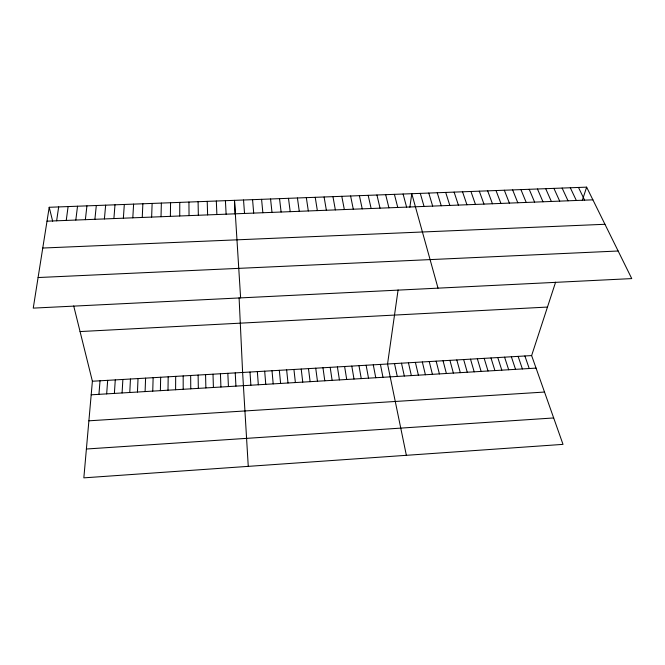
<?xml version="1.0" encoding="UTF-8"?>
<svg xmlns="http://www.w3.org/2000/svg" width="665" height="665" viewBox="0 0 665 665"><rect width="100%" height="100%" fill="white"/><g stroke="black" fill="none" stroke-linecap="round" stroke-linejoin="round"><path stroke-width="1" d="M179.725 215.984L179.766 202.384M175.602 389.748L175.685 376.373M170.381 216.349L170.572 202.734M167.996 390.205L168.187 376.814M160.381 390.663L160.664 377.255M161.021 216.715L161.362 203.074M152.75 391.12L153.133 377.687M145.103 391.577L145.593 378.136M151.637 217.089L152.127 203.424M137.447 392.034L138.029 378.576M142.235 217.455L142.875 203.764M129.775 392.5L130.456 379.017M132.809 217.821L133.607 204.113M122.086 392.957L122.875 379.457M114.38 393.422L115.278 379.906M123.366 218.195L124.313 204.463M106.666 393.888L107.664 380.347M98.935 394.345L100.033 380.796M113.898 218.561L114.995 204.812M73.707 305.95L92.393 381.236L83.84 477.852L563.014 444.37L531.626 355.584L555.599 282.184M104.405 218.935L105.66 205.161M94.895 219.3L96.309 205.51M85.361 219.674L86.932 205.867M75.81 220.049L77.531 206.217M66.234 220.423L68.113 206.566M398.086 289.957L387.545 363.996L406.365 455.317M409.856 207.231L411.785 193.698L438.019 288.153M56.633 220.797L58.67 206.923M49.21 207.281L33.25 308.119L631.75 278.593L586.638 187.148L49.21 207.281L52.668 221.212M582.282 200.489L586.638 187.148M86.392 449.008L553.679 417.953M88.886 420.812L544.519 392.051M91.188 394.81L536.057 368.111M92.393 381.236L531.626 355.584M80.058 331.561L547.47 307.064M38.088 277.538L618.142 251.004M42.76 248.037L604.959 224.28M47.007 221.179L592.897 199.833M578.484 187.455L584.626 200.157M570.312 187.763L576.331 200.481M562.125 188.062L568.026 200.805M553.92 188.37L559.697 201.129M545.699 188.677L551.351 201.462M537.461 188.993L542.989 201.786M529.207 189.301L534.61 202.11M520.928 189.608L526.215 202.443M512.64 189.916L517.802 202.767M504.328 190.232L509.373 203.099M496.007 190.539L500.92 203.432M487.661 190.855L492.449 203.764M479.299 191.171L483.962 204.097M470.928 191.478L475.458 204.429M524.885 355.975L529.232 368.518M462.532 191.794L466.938 204.762M518.126 356.374L522.391 368.934M511.36 356.764L515.541 369.341M454.112 192.11L458.393 205.094M504.577 357.163L508.683 369.757M445.683 192.426L449.839 205.427M497.786 357.562L501.809 370.164M490.986 357.953L494.926 370.58M437.238 192.742L441.261 205.759M484.17 358.352L488.027 370.995M428.767 193.058L432.666 206.1M477.345 358.751L481.119 371.411M470.512 359.15L474.195 371.826M420.288 193.382L424.046 206.433M463.663 359.549L467.262 372.242M456.805 359.956L460.321 372.658M449.931 360.355L453.364 373.073M403.098 194.022L406.598 207.114M443.048 360.754L446.39 373.497M394.395 194.346L397.761 207.463M436.149 361.162L439.407 373.913M429.241 361.56L432.416 374.329M385.675 194.67L388.909 207.812M422.325 361.968L425.409 374.752M376.939 195.003L380.031 208.153M415.392 362.375L418.393 375.176M408.451 362.774L411.361 375.592M368.177 195.327L371.137 208.502M401.494 363.181L404.32 376.016M359.399 195.66L362.226 208.852M394.528 363.589L397.263 376.44M350.605 195.992L353.29 209.201M380.422 364.412L382.982 377.296M341.785 196.316L344.337 209.55M373.281 364.836L375.758 377.737M366.132 365.251L368.518 378.169M332.949 196.649L335.36 209.907M358.975 365.667L361.261 378.601M324.096 196.981L326.365 210.256M351.793 366.091L353.996 379.042M344.611 366.506L346.714 379.474M315.227 197.314L317.355 210.606M337.404 366.93L339.424 379.915M306.332 197.646L308.319 210.963M330.189 367.346L332.118 380.355M322.966 367.77L324.794 380.796M297.421 197.979L299.267 211.312M315.725 368.194L317.463 381.228M288.485 198.311L290.198 211.669M308.477 368.618L310.123 381.677M301.212 369.042L302.758 382.117M279.541 198.652L281.104 212.027M293.93 369.466L295.393 382.558M270.564 198.985L271.993 212.384M286.64 369.89L288.003 382.998M279.333 370.322L280.605 383.447M261.578 199.325L262.858 212.742M272.018 370.746L273.19 383.888M252.567 199.658L253.697 213.099M264.687 371.178L265.767 384.337M257.347 371.602L258.328 384.786M243.531 199.999L244.529 213.457M249.99 372.034L250.88 385.226M240.614 297.895L234.487 200.34L235.136 214.072M248.261 466.365L242.617 372.466L239.092 297.795M235.235 372.899L235.934 386.124M225.418 200.68L226.117 214.172M227.837 373.331L228.436 386.573M216.325 201.021L216.881 214.537M220.431 373.763L220.93 387.03M213.008 374.196L213.407 387.479M207.214 201.362L207.621 214.895M205.568 374.628L205.876 387.928M198.087 201.703L198.345 215.261M198.12 375.06L198.328 388.385M190.656 375.501L190.764 388.834M188.935 202.044L189.043 215.626M183.174 375.933L183.191 389.291"/></g></svg>
